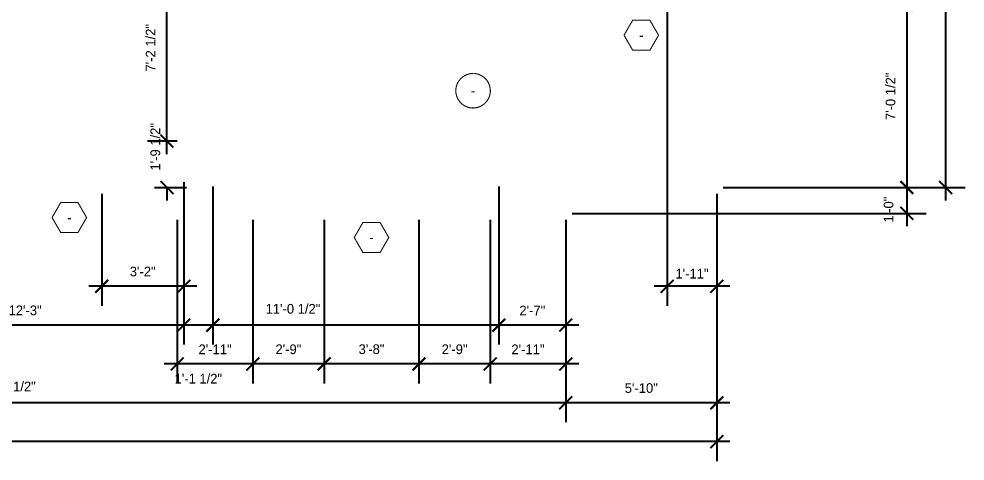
# Model space of a CAD drawing. Extents: x -3307 to 714, y -1870 to 708.
# Drawn here: x -2792.9 to -2354.5, y -528.5 to -323.6 of the extents above; entities that cross this region are included whole.
import ezdxf

# ---------------------------------------------------------------- set-up
doc = ezdxf.new("R2010")
doc.units = 0
doc.header["$LTSCALE"] = 48
doc.header["$MEASUREMENT"] = 0
doc.header["$PDMODE"] = 3
doc.header["$PDSIZE"] = -2
doc.layers.get('0').update_dxf_attribs({"linetype": 'CONTINUOUS'})
doc.layers.get('DEFPOINTS').update_dxf_attribs({"linetype": 'CONTINUOUS'})
for name, color, linetype in [('A-DIMS', 3, 'CONTINUOUS'), ('A-SYM', 2, 'CONTINUOUS'), ('A-SYM TEXT', 3, 'CONTINUOUS')]:
    doc.layers.add(name, color=color, linetype=linetype)
doc.styles.get("Standard").update_dxf_attribs({"font": 'ERASMD.TTF', "height": 4.5})
doc.dimstyles.new('ARCHITECTURE', dxfattribs={"dimscale": 48, "dimtxt": 0.18, "dimasz": 0.125, "dimexe": 0.1875, "dimexo": 0.0625, "dimgap": 0.09375, "dimtad": 1, "dimdec": 4, "dimzin": 3, "dimdsep": 46, "dimlunit": 4, "dimtxsty": 'Standard', "dimblk1": 'ARCHTICK', "dimblk2": 'ARCHTICK', "dimsah": 1, "dimcen": 0.09375, "dimdle": 0.125, "dimclrd": 1, "dimclre": 1, "dimclrt": 3, "dimadec": 0, "dimazin": 0, "dimtfac": 1, "dimtdec": 4, "dimtofl": 0, "dimtmove": 2, "dimatfit": 3, "dimldrblk": 'ARCHTICK', "dimfxl": 1, "dimfrac": 2, "dimtolj": 1, "dimtzin": 0, "dimarcsym": 0})

# ---------------------------------------------------------------- blocks, each defined once
blk = doc.blocks.new('_ARCHTICK')
at = {"color": 0, "linetype": 'ByBlock', "const_width": 0.15}
blk.add_lwpolyline([(-0.5, -0.5), (0.5, 0.5)], dxfattribs=at)
blk = doc.blocks.new('*D37')
at = {"layer": 'A-DIMS', "color": 1, "lineweight": -2, "transparency": 16777216}
for p, q in [((-3171.54, -404.75), (-3171.54, -528.54)), ((-2469.54, -404.75), (-2469.54, -528.54)), ((-2463.54, -519.54), (-3177.54, -519.54))]:
    blk.add_line(p, q, dxfattribs=at)
at = {"layer": 'DEFPOINTS', "color": 0, "transparency": 16777216}
for p in [(-3171.54, -401.75), (-2469.54, -401.75), (-3171.54, -519.54)]:
    blk.add_point(p, dxfattribs=at)
at = {"layer": 'A-DIMS', "color": 1, "lineweight": -2, "transparency": 16777216, "xscale": 6, "yscale": 6, "zscale": 6, "rotation": 180}
blk.add_blockref('_ARCHTICK', (-3171.54, -519.54), dxfattribs=at)
at = {"layer": 'A-DIMS', "color": 1, "lineweight": -2, "transparency": 16777216, "xscale": 6, "yscale": 6, "zscale": 6}
blk.add_blockref('_ARCHTICK', (-2469.54, -519.54), dxfattribs=at)
at = {"layer": 'A-DIMS', "color": 3, "transparency": 16777216, "insert": (-2820.54, -512.72), "char_height": 4.5, "attachment_point": 5}
blk.add_mtext('\\A1;58\'-6"', dxfattribs=at)
blk = doc.blocks.new('*D38')
at = {"layer": 'A-DIMS', "color": 1, "lineweight": -2, "transparency": 16777216}
for p, q in [((-2469.54, -404.75), (-2469.54, -510.54)), ((-2539.54, -416.75), (-2539.54, -510.54)), ((-2463.54, -501.54), (-2545.54, -501.54))]:
    blk.add_line(p, q, dxfattribs=at)
at = {"layer": 'DEFPOINTS', "color": 0, "transparency": 16777216}
for p in [(-2469.54, -401.75), (-2539.54, -413.75), (-2539.54, -501.54)]:
    blk.add_point(p, dxfattribs=at)
at = {"layer": 'A-DIMS', "color": 1, "lineweight": -2, "transparency": 16777216, "xscale": 6, "yscale": 6, "zscale": 6, "rotation": 180}
blk.add_blockref('_ARCHTICK', (-2539.54, -501.54), dxfattribs=at)
at = {"layer": 'A-DIMS', "color": 1, "lineweight": -2, "transparency": 16777216, "xscale": 6, "yscale": 6, "zscale": 6}
blk.add_blockref('_ARCHTICK', (-2469.54, -501.54), dxfattribs=at)
at = {"layer": 'A-DIMS', "color": 3, "transparency": 16777216, "insert": (-2504.54, -494.72), "char_height": 4.5, "attachment_point": 5}
blk.add_mtext('\\A1;5\'-10"', dxfattribs=at)
blk = doc.blocks.new('*D39')
at = {"layer": 'A-DIMS', "color": 1, "lineweight": -2, "transparency": 16777216}
for p, q in [((-3056.04, -404.75), (-3056.04, -510.54)), ((-2539.54, -416.75), (-2539.54, -510.54)), ((-2533.54, -501.54), (-3062.04, -501.54))]:
    blk.add_line(p, q, dxfattribs=at)
at = {"layer": 'DEFPOINTS', "color": 0, "transparency": 16777216}
for p in [(-3056.04, -401.75), (-2539.54, -413.75), (-3056.04, -501.54)]:
    blk.add_point(p, dxfattribs=at)
at = {"layer": 'A-DIMS', "color": 1, "lineweight": -2, "transparency": 16777216, "xscale": 6, "yscale": 6, "zscale": 6, "rotation": 180}
blk.add_blockref('_ARCHTICK', (-3056.04, -501.54), dxfattribs=at)
at = {"layer": 'A-DIMS', "color": 1, "lineweight": -2, "transparency": 16777216, "xscale": 6, "yscale": 6, "zscale": 6}
blk.add_blockref('_ARCHTICK', (-2539.54, -501.54), dxfattribs=at)
at = {"layer": 'A-DIMS', "color": 3, "transparency": 16777216, "insert": (-2797.79, -494.01), "char_height": 4.5, "attachment_point": 5}
blk.add_mtext('\\A1;43\'-0 1/2"', dxfattribs=at)
blk = doc.blocks.new('*D41')
at = {"layer": 'A-DIMS', "color": 1, "lineweight": -2, "transparency": 16777216}
for p, q in [((-2574.54, -416.75), (-2574.54, -492.54)), ((-2539.54, -416.75), (-2539.54, -492.54)), ((-2533.54, -483.54), (-2580.54, -483.54))]:
    blk.add_line(p, q, dxfattribs=at)
at = {"layer": 'DEFPOINTS', "color": 0, "transparency": 16777216}
for p in [(-2574.54, -413.75), (-2539.54, -413.75), (-2574.54, -483.54)]:
    blk.add_point(p, dxfattribs=at)
at = {"layer": 'A-DIMS', "color": 1, "lineweight": -2, "transparency": 16777216, "xscale": 6, "yscale": 6, "zscale": 6, "rotation": 180}
blk.add_blockref('_ARCHTICK', (-2574.54, -483.54), dxfattribs=at)
at = {"layer": 'A-DIMS', "color": 1, "lineweight": -2, "transparency": 16777216, "xscale": 6, "yscale": 6, "zscale": 6}
blk.add_blockref('_ARCHTICK', (-2539.54, -483.54), dxfattribs=at)
at = {"layer": 'A-DIMS', "color": 3, "transparency": 16777216, "insert": (-2557.04, -476.76), "char_height": 4.5, "attachment_point": 5}
blk.add_mtext('\\A1;2\'-11"', dxfattribs=at)
blk = doc.blocks.new('*D42')
at = {"layer": 'A-DIMS', "color": 1, "lineweight": -2, "transparency": 16777216}
for p, q in [((-2607.54, -416.75), (-2607.54, -492.54)), ((-2574.54, -416.75), (-2574.54, -492.54)), ((-2568.54, -483.54), (-2613.54, -483.54))]:
    blk.add_line(p, q, dxfattribs=at)
at = {"layer": 'DEFPOINTS', "color": 0, "transparency": 16777216}
for p in [(-2607.54, -413.75), (-2574.54, -413.75), (-2607.54, -483.54)]:
    blk.add_point(p, dxfattribs=at)
at = {"layer": 'A-DIMS', "color": 1, "lineweight": -2, "transparency": 16777216, "xscale": 6, "yscale": 6, "zscale": 6, "rotation": 180}
blk.add_blockref('_ARCHTICK', (-2607.54, -483.54), dxfattribs=at)
at = {"layer": 'A-DIMS', "color": 1, "lineweight": -2, "transparency": 16777216, "xscale": 6, "yscale": 6, "zscale": 6}
blk.add_blockref('_ARCHTICK', (-2574.54, -483.54), dxfattribs=at)
at = {"layer": 'A-DIMS', "color": 3, "transparency": 16777216, "insert": (-2591.04, -476.76), "char_height": 4.5, "attachment_point": 5}
blk.add_mtext('\\A1;2\'-9"', dxfattribs=at)
blk = doc.blocks.new('*D43')
at = {"layer": 'A-DIMS', "color": 1, "lineweight": -2, "transparency": 16777216}
for p, q in [((-2651.54, -416.75), (-2651.54, -492.54)), ((-2607.54, -416.75), (-2607.54, -492.54)), ((-2601.54, -483.54), (-2657.54, -483.54))]:
    blk.add_line(p, q, dxfattribs=at)
at = {"layer": 'DEFPOINTS', "color": 0, "transparency": 16777216}
for p in [(-2651.54, -413.75), (-2607.54, -413.75), (-2651.54, -483.54)]:
    blk.add_point(p, dxfattribs=at)
at = {"layer": 'A-DIMS', "color": 1, "lineweight": -2, "transparency": 16777216, "xscale": 6, "yscale": 6, "zscale": 6, "rotation": 180}
blk.add_blockref('_ARCHTICK', (-2651.54, -483.54), dxfattribs=at)
at = {"layer": 'A-DIMS', "color": 1, "lineweight": -2, "transparency": 16777216, "xscale": 6, "yscale": 6, "zscale": 6}
blk.add_blockref('_ARCHTICK', (-2607.54, -483.54), dxfattribs=at)
at = {"layer": 'A-DIMS', "color": 3, "transparency": 16777216, "insert": (-2629.54, -476.72), "char_height": 4.5, "attachment_point": 5}
blk.add_mtext('\\A1;3\'-8"', dxfattribs=at)
blk = doc.blocks.new('*D44')
at = {"layer": 'A-DIMS', "color": 1, "lineweight": -2, "transparency": 16777216}
for p, q in [((-2684.54, -416.75), (-2684.54, -492.54)), ((-2651.54, -416.75), (-2651.54, -492.54)), ((-2645.54, -483.54), (-2690.54, -483.54))]:
    blk.add_line(p, q, dxfattribs=at)
at = {"layer": 'DEFPOINTS', "color": 0, "transparency": 16777216}
for p in [(-2684.54, -413.75), (-2651.54, -413.75), (-2684.54, -483.54)]:
    blk.add_point(p, dxfattribs=at)
at = {"layer": 'A-DIMS', "color": 1, "lineweight": -2, "transparency": 16777216, "xscale": 6, "yscale": 6, "zscale": 6, "rotation": 180}
blk.add_blockref('_ARCHTICK', (-2684.54, -483.54), dxfattribs=at)
at = {"layer": 'A-DIMS', "color": 1, "lineweight": -2, "transparency": 16777216, "xscale": 6, "yscale": 6, "zscale": 6}
blk.add_blockref('_ARCHTICK', (-2651.54, -483.54), dxfattribs=at)
at = {"layer": 'A-DIMS', "color": 3, "transparency": 16777216, "insert": (-2668.04, -476.76), "char_height": 4.5, "attachment_point": 5}
blk.add_mtext('\\A1;2\'-9"', dxfattribs=at)
blk = doc.blocks.new('*D45')
at = {"layer": 'A-DIMS', "color": 1, "lineweight": -2, "transparency": 16777216}
for p, q in [((-2719.54, -416.75), (-2719.54, -492.54)), ((-2684.54, -416.75), (-2684.54, -492.54)), ((-2678.54, -483.54), (-2725.54, -483.54))]:
    blk.add_line(p, q, dxfattribs=at)
at = {"layer": 'DEFPOINTS', "color": 0, "transparency": 16777216}
for p in [(-2719.54, -413.75), (-2684.54, -413.75), (-2719.54, -483.54)]:
    blk.add_point(p, dxfattribs=at)
at = {"layer": 'A-DIMS', "color": 1, "lineweight": -2, "transparency": 16777216, "xscale": 6, "yscale": 6, "zscale": 6, "rotation": 180}
blk.add_blockref('_ARCHTICK', (-2719.54, -483.54), dxfattribs=at)
at = {"layer": 'A-DIMS', "color": 1, "lineweight": -2, "transparency": 16777216, "xscale": 6, "yscale": 6, "zscale": 6}
blk.add_blockref('_ARCHTICK', (-2684.54, -483.54), dxfattribs=at)
at = {"layer": 'A-DIMS', "color": 3, "transparency": 16777216, "insert": (-2702.04, -476.76), "char_height": 4.5, "attachment_point": 5}
blk.add_mtext('\\A1;2\'-11"', dxfattribs=at)
blk = doc.blocks.new('*D46')
at = {"layer": 'A-DIMS', "color": 1, "lineweight": -2, "transparency": 16777216}
for p, q in [((-2570.54, -401.25), (-2570.54, -474.54)), ((-2539.54, -416.75), (-2539.54, -474.54)), ((-2533.54, -465.54), (-2576.54, -465.54))]:
    blk.add_line(p, q, dxfattribs=at)
at = {"layer": 'DEFPOINTS', "color": 0, "transparency": 16777216}
for p in [(-2570.54, -398.25), (-2539.54, -413.75), (-2570.54, -465.54)]:
    blk.add_point(p, dxfattribs=at)
at = {"layer": 'A-DIMS', "color": 1, "lineweight": -2, "transparency": 16777216, "xscale": 6, "yscale": 6, "zscale": 6, "rotation": 180}
blk.add_blockref('_ARCHTICK', (-2570.54, -465.54), dxfattribs=at)
at = {"layer": 'A-DIMS', "color": 1, "lineweight": -2, "transparency": 16777216, "xscale": 6, "yscale": 6, "zscale": 6}
blk.add_blockref('_ARCHTICK', (-2539.54, -465.54), dxfattribs=at)
at = {"layer": 'A-DIMS', "color": 3, "transparency": 16777216, "insert": (-2555.04, -458.76), "char_height": 4.5, "attachment_point": 5}
blk.add_mtext('\\A1;2\'-7"', dxfattribs=at)
blk = doc.blocks.new('*D47')
at = {"layer": 'A-DIMS', "color": 1, "lineweight": -2, "transparency": 16777216}
for p, q in [((-2703.04, -401.25), (-2703.04, -474.54)), ((-2570.54, -401.25), (-2570.54, -474.54)), ((-2564.54, -465.54), (-2709.04, -465.54))]:
    blk.add_line(p, q, dxfattribs=at)
at = {"layer": 'DEFPOINTS', "color": 0, "transparency": 16777216}
for p in [(-2703.04, -398.25), (-2570.54, -398.25), (-2703.04, -465.54)]:
    blk.add_point(p, dxfattribs=at)
at = {"layer": 'A-DIMS', "color": 1, "lineweight": -2, "transparency": 16777216, "xscale": 6, "yscale": 6, "zscale": 6, "rotation": 180}
blk.add_blockref('_ARCHTICK', (-2703.04, -465.54), dxfattribs=at)
at = {"layer": 'A-DIMS', "color": 1, "lineweight": -2, "transparency": 16777216, "xscale": 6, "yscale": 6, "zscale": 6}
blk.add_blockref('_ARCHTICK', (-2570.54, -465.54), dxfattribs=at)
at = {"layer": 'A-DIMS', "color": 3, "transparency": 16777216, "insert": (-2665.93, -458.01), "char_height": 4.5, "attachment_point": 5}
blk.add_mtext('\\A1;11\'-0 1/2"', dxfattribs=at)
blk = doc.blocks.new('*D48')
at = {"layer": 'A-DIMS', "color": 1, "lineweight": -2, "transparency": 16777216}
for p, q in [((-2716.54, -399.25), (-2716.54, -474.54)), ((-2703.04, -401.25), (-2703.04, -474.54)), ((-2697.04, -465.54), (-2722.54, -465.54))]:
    blk.add_line(p, q, dxfattribs=at)
at = {"layer": 'DEFPOINTS', "color": 0, "transparency": 16777216}
for p in [(-2716.54, -396.25), (-2703.04, -398.25), (-2716.54, -465.54)]:
    blk.add_point(p, dxfattribs=at)
at = {"layer": 'A-DIMS', "color": 1, "lineweight": -2, "transparency": 16777216, "xscale": 6, "yscale": 6, "zscale": 6, "rotation": 180}
blk.add_blockref('_ARCHTICK', (-2716.54, -465.54), dxfattribs=at)
at = {"layer": 'A-DIMS', "color": 1, "lineweight": -2, "transparency": 16777216, "xscale": 6, "yscale": 6, "zscale": 6}
blk.add_blockref('_ARCHTICK', (-2703.04, -465.54), dxfattribs=at)
at = {"layer": 'A-DIMS', "color": 3, "transparency": 16777216, "insert": (-2709.79, -490.39), "char_height": 4.5, "attachment_point": 5}
blk.add_mtext('\\A1;1\'-1 1/2"', dxfattribs=at)
blk = doc.blocks.new('*D49')
at = {"layer": 'A-DIMS', "color": 1, "lineweight": -2, "transparency": 16777216}
for p, q in [((-2863.54, -401.25), (-2863.54, -474.54)), ((-2716.54, -399.25), (-2716.54, -474.54)), ((-2710.54, -465.54), (-2869.54, -465.54))]:
    blk.add_line(p, q, dxfattribs=at)
at = {"layer": 'DEFPOINTS', "color": 0, "transparency": 16777216}
for p in [(-2863.54, -398.25), (-2716.54, -396.25), (-2863.54, -465.54)]:
    blk.add_point(p, dxfattribs=at)
at = {"layer": 'A-DIMS', "color": 1, "lineweight": -2, "transparency": 16777216, "xscale": 6, "yscale": 6, "zscale": 6, "rotation": 180}
blk.add_blockref('_ARCHTICK', (-2863.54, -465.54), dxfattribs=at)
at = {"layer": 'A-DIMS', "color": 1, "lineweight": -2, "transparency": 16777216, "xscale": 6, "yscale": 6, "zscale": 6}
blk.add_blockref('_ARCHTICK', (-2716.54, -465.54), dxfattribs=at)
at = {"layer": 'A-DIMS', "color": 3, "transparency": 16777216, "insert": (-2790.04, -458.72), "char_height": 4.5, "attachment_point": 5}
blk.add_mtext('\\A1;12\'-3"', dxfattribs=at)
blk = doc.blocks.new('*D54')
at = {"layer": 'A-DIMS', "color": 1, "lineweight": -2, "transparency": 16777216}
for p, q in [((-2716.54, -399.25), (-2716.54, -456.54)), ((-2754.55, -404.75), (-2754.55, -456.54)), ((-2710.54, -447.54), (-2760.55, -447.54))]:
    blk.add_line(p, q, dxfattribs=at)
at = {"layer": 'DEFPOINTS', "color": 0, "transparency": 16777216}
for p in [(-2716.54, -396.25), (-2754.55, -401.75), (-2754.55, -447.54)]:
    blk.add_point(p, dxfattribs=at)
at = {"layer": 'A-DIMS', "color": 1, "lineweight": -2, "transparency": 16777216, "xscale": 6, "yscale": 6, "zscale": 6, "rotation": 180}
blk.add_blockref('_ARCHTICK', (-2754.55, -447.54), dxfattribs=at)
at = {"layer": 'A-DIMS', "color": 1, "lineweight": -2, "transparency": 16777216, "xscale": 6, "yscale": 6, "zscale": 6}
blk.add_blockref('_ARCHTICK', (-2716.54, -447.54), dxfattribs=at)
at = {"layer": 'A-DIMS', "color": 3, "transparency": 16777216, "insert": (-2735.55, -440.72), "char_height": 4.5, "attachment_point": 5}
blk.add_mtext('\\A1;3\'-2"', dxfattribs=at)
blk = doc.blocks.new('*D55')
at = {"layer": 'A-DIMS', "color": 1, "lineweight": -2, "transparency": 16777216}
for p, q in [((-2492.54, -320.25), (-2492.54, -456.54)), ((-2469.54, -404.75), (-2469.54, -456.54)), ((-2463.54, -447.54), (-2498.54, -447.54))]:
    blk.add_line(p, q, dxfattribs=at)
at = {"layer": 'DEFPOINTS', "color": 0, "transparency": 16777216}
for p in [(-2492.54, -317.25), (-2469.54, -401.75), (-2492.54, -447.54)]:
    blk.add_point(p, dxfattribs=at)
at = {"layer": 'A-DIMS', "color": 1, "lineweight": -2, "transparency": 16777216, "xscale": 6, "yscale": 6, "zscale": 6, "rotation": 180}
blk.add_blockref('_ARCHTICK', (-2492.54, -447.54), dxfattribs=at)
at = {"layer": 'A-DIMS', "color": 1, "lineweight": -2, "transparency": 16777216, "xscale": 6, "yscale": 6, "zscale": 6}
blk.add_blockref('_ARCHTICK', (-2469.54, -447.54), dxfattribs=at)
at = {"layer": 'A-DIMS', "color": 3, "transparency": 16777216, "insert": (-2481.05, -441.68), "char_height": 4.5, "attachment_point": 5}
blk.add_mtext('\\A1;1\'-11"', dxfattribs=at)
blk = doc.blocks.new('*D92')
at = {"layer": 'A-DIMS', "color": 1, "lineweight": -2, "transparency": 16777216}
for p, q in [((-2363.51, -155.75), (-2363.51, -407.75)), ((-2466.54, -161.75), (-2354.51, -161.75)), ((-2466.54, -401.75), (-2354.51, -401.75))]:
    blk.add_line(p, q, dxfattribs=at)
at = {"layer": 'DEFPOINTS', "color": 0, "transparency": 16777216}
for p in [(-2469.54, -161.75), (-2469.54, -401.75), (-2363.51, -401.75)]:
    blk.add_point(p, dxfattribs=at)
at = {"layer": 'A-DIMS', "color": 1, "lineweight": -2, "transparency": 16777216, "xscale": 6, "yscale": 6, "zscale": 6}
for p, rotation in [((-2363.51, -161.75), 90), ((-2363.51, -401.75), 270)]:
    blk.add_blockref('_ARCHTICK', p, dxfattribs=dict(at, rotation=rotation))
at = {"layer": 'A-DIMS', "color": 3, "transparency": 16777216, "insert": (-2370.33, -281.75), "char_height": 4.5, "attachment_point": 5, "rotation": 90}
blk.add_mtext('\\A1;20\'-0"', dxfattribs=at)
blk = doc.blocks.new('*D94')
at = {"layer": 'A-DIMS', "color": 1, "lineweight": -2, "transparency": 16777216}
for p, q in [((-2381.51, -311.25), (-2381.51, -407.75)), ((-2466.54, -317.25), (-2372.51, -317.25)), ((-2466.54, -401.75), (-2372.51, -401.75))]:
    blk.add_line(p, q, dxfattribs=at)
at = {"layer": 'DEFPOINTS', "color": 0, "transparency": 16777216}
for p in [(-2469.54, -317.25), (-2469.54, -401.75), (-2381.51, -401.75)]:
    blk.add_point(p, dxfattribs=at)
at = {"layer": 'A-DIMS', "color": 1, "lineweight": -2, "transparency": 16777216, "xscale": 6, "yscale": 6, "zscale": 6}
for p, rotation in [((-2381.51, -317.25), 90), ((-2381.51, -401.75), 270)]:
    blk.add_blockref('_ARCHTICK', p, dxfattribs=dict(at, rotation=rotation))
at = {"layer": 'A-DIMS', "color": 3, "transparency": 16777216, "insert": (-2389.04, -359.5), "char_height": 4.5, "attachment_point": 5, "rotation": 90}
blk.add_mtext('\\A1;7\'-0 1/2"', dxfattribs=at)
blk = doc.blocks.new('*D95')
at = {"layer": 'A-DIMS', "color": 1, "lineweight": -2, "transparency": 16777216}
for p, q in [((-2381.51, -395.75), (-2381.51, -419.75)), ((-2466.54, -401.75), (-2372.51, -401.75)), ((-2536.54, -413.75), (-2372.51, -413.75))]:
    blk.add_line(p, q, dxfattribs=at)
at = {"layer": 'DEFPOINTS', "color": 0, "transparency": 16777216}
for p in [(-2469.54, -401.75), (-2539.54, -413.75), (-2381.51, -413.75)]:
    blk.add_point(p, dxfattribs=at)
at = {"layer": 'A-DIMS', "color": 1, "lineweight": -2, "transparency": 16777216, "xscale": 6, "yscale": 6, "zscale": 6}
for p, rotation in [((-2381.51, -401.75), 90), ((-2381.51, -413.75), 270)]:
    blk.add_blockref('_ARCHTICK', p, dxfattribs=dict(at, rotation=rotation))
at = {"layer": 'A-DIMS', "color": 3, "transparency": 16777216, "insert": (-2389.94, -412), "char_height": 4.5, "attachment_point": 5, "rotation": 90}
blk.add_mtext('\\A1;1\'-0"', dxfattribs=at)
blk = doc.blocks.new('*D103')
at = {"layer": 'A-DIMS', "color": 1, "lineweight": -2, "transparency": 16777216}
for p, q in [((-2724.33, -380.25), (-2724.33, -374.25)), ((-2719.54, -380.25), (-2733.33, -380.25)), ((-2730.03, -401.75), (-2715.33, -401.75)), ((-2724.33, -401.75), (-2724.33, -407.75))]:
    blk.add_line(p, q, dxfattribs=at)
at = {"layer": 'DEFPOINTS', "color": 0, "transparency": 16777216}
for p in [(-2724.33, -380.25), (-2716.54, -380.25), (-2733.03, -401.75)]:
    blk.add_point(p, dxfattribs=at)
at = {"layer": 'A-DIMS', "color": 1, "lineweight": -2, "transparency": 16777216, "xscale": 6, "yscale": 6, "zscale": 6}
for p, rotation in [((-2724.33, -380.25), 270), ((-2724.33, -401.75), 90)]:
    blk.add_blockref('_ARCHTICK', p, dxfattribs=dict(at, rotation=rotation))
at = {"layer": 'A-DIMS', "color": 3, "transparency": 16777216, "insert": (-2729.68, -382.87), "char_height": 4.5, "attachment_point": 5, "rotation": 90}
blk.add_mtext('\\A1;1\'-9 1/2"', dxfattribs=at)
blk = doc.blocks.new('*D104')
at = {"layer": 'A-DIMS', "color": 1, "lineweight": -2, "transparency": 16777216}
for p, q in [((-2724.33, -386.25), (-2724.33, -287.75)), ((-2719.54, -293.75), (-2733.33, -293.75)), ((-2719.54, -380.25), (-2733.33, -380.25))]:
    blk.add_line(p, q, dxfattribs=at)
at = {"layer": 'DEFPOINTS', "color": 0, "transparency": 16777216}
for p in [(-2724.33, -293.75), (-2716.54, -293.75), (-2716.54, -380.25)]:
    blk.add_point(p, dxfattribs=at)
at = {"layer": 'A-DIMS', "color": 1, "lineweight": -2, "transparency": 16777216, "xscale": 6, "yscale": 6, "zscale": 6}
for p, rotation in [((-2724.33, -293.75), 90), ((-2724.33, -380.25), 270)]:
    blk.add_blockref('_ARCHTICK', p, dxfattribs=dict(at, rotation=rotation))
at = {"layer": 'A-DIMS', "color": 3, "transparency": 16777216, "insert": (-2731.87, -337), "char_height": 4.5, "attachment_point": 5, "rotation": 90}
blk.add_mtext('\\A1;7\'-2 1/2"', dxfattribs=at)

msp = doc.modelspace()

# ---------------------------------------------------------------- linework, layer by layer
at = {"layer": 'A-SYM', "color": 1, "const_width": 0.5}
for points in [[(-2512.54031, -331.18037), (-2508.54156, -338.10641), (-2500.54156, -338.10641), (-2496.54156, -331.1782), (-2500.54156, -324.25), (-2508.54156, -324.25), (-2512.54051, -331.17637)], [(-2777.54998, -415.68037), (-2773.55123, -422.60641), (-2765.55123, -422.60641), (-2761.55123, -415.6782), (-2765.55123, -408.75), (-2773.55123, -408.75), (-2777.55018, -415.67637)], [(-2637.54031, -424.92419), (-2633.54156, -431.85023), (-2625.54156, -431.85023), (-2621.54156, -424.92202), (-2625.54156, -417.99382), (-2633.54156, -417.99382), (-2637.54051, -424.92019)]]:
    msp.add_lwpolyline(points, dxfattribs=at)
msp.add_lwpolyline([(-2582.48663, -348.9097, 458.365508884), (-2582.41682, -348.91, 458.365508884)], format="xyb", dxfattribs=at)

# ---------------------------------------------------------------- texts
at = {"layer": 'A-SYM TEXT', "color": 1, "char_height": 4.5, "width": 16, "attachment_point": 5}
for insert in [(-2504.54094, -331.1782), (-2582.48663, -356.90966), (-2769.55061, -415.6782), (-2629.54094, -424.92202)]:
    msp.add_mtext('-', dxfattribs=dict(at, insert=insert))

# ---------------------------------------------------------------- dimensions: what is measured, and where the dimension line sits
at = {"layer": 'A-DIMS'}
for base, p1, p2, picture, middle in [((-2363.51124, -401.75), (-2469.54156, -161.75), (-2469.54156, -401.75), '*D92', (-2370.33377, -281.75)), ((-2724.3342, -293.75), (-2716.54156, -380.25), (-2716.54156, -293.75), '*D104', (-2731.86552, -337)), ((-2381.51124, -401.75), (-2469.54156, -317.25), (-2469.54156, -401.75), '*D94', (-2389.04256, -359.5))]:
    dim = msp.add_linear_dim(base=base, p1=p1, p2=p2, angle=90, dimstyle='ARCHITECTURE', dxfattribs=at)
    dim.commit()
    dim.dimension.update_dxf_attribs({"geometry": picture, "text_midpoint": middle})
for base, p1, p2, picture, middle in [((-2492.54156, -447.54475), (-2469.54156, -401.75), (-2492.54156, -317.25), '*D55', (-2481.04816, -441.67906)), ((-2703.04156, -465.54475), (-2570.54156, -398.25), (-2703.04156, -398.25), '*D47', (-2665.92541, -458.01343))]:
    dim = msp.add_linear_dim(base=base, p1=p1, p2=p2, dimstyle='ARCHITECTURE', dxfattribs=at)
    dim.commit()
    dim.dimension.update_dxf_attribs({"geometry": picture, "text_midpoint": middle, "dimtype": 160})
for base, p1, p2, picture, middle in [((-2724.3342, -380.25), (-2733.02806, -401.75), (-2716.54156, -380.25), '*D103', (-2729.68118, -382.8662)), ((-2381.51124, -413.75), (-2469.54156, -401.75), (-2539.54156, -413.75), '*D95', (-2389.94373, -412.00352))]:
    dim = msp.add_linear_dim(base=base, p1=p1, p2=p2, angle=90, dimstyle='ARCHITECTURE', dxfattribs=at)
    dim.commit()
    dim.dimension.update_dxf_attribs({"geometry": picture, "text_midpoint": middle, "dimtype": 160})
for base, p1, p2, picture, middle in [((-2863.54156, -465.54475), (-2716.54156, -396.25), (-2863.54156, -398.25), '*D49', (-2790.04156, -458.72222)), ((-2754.55123, -447.54475), (-2716.54156, -396.25), (-2754.55123, -401.75), '*D54', (-2735.5464, -440.72222)), ((-2716.54156, -465.54475), (-2703.04156, -398.25), (-2716.54156, -396.25), '*D48', (-2709.79156, -490.3887)), ((-2570.54156, -465.54475), (-2539.54156, -413.75), (-2570.54156, -398.25), '*D46', (-2555.04156, -458.75848)), ((-3171.54156, -519.54475), (-2469.54156, -401.75), (-3171.54156, -401.75), '*D37', (-2820.54156, -512.72222)), ((-3056.04156, -501.54475), (-2539.54156, -413.75), (-3056.04156, -401.75), '*D39', (-2797.79156, -494.01343)), ((-2539.54156, -501.54475), (-2469.54156, -401.75), (-2539.54156, -413.75), '*D38', (-2504.54156, -494.72222)), ((-2719.541564, -483.544746), (-2684.541611, -413.75), (-2719.541564, -413.75), '*D45', (-2702.041587, -476.758483)), ((-2684.541611, -483.544746), (-2651.541564, -413.75), (-2684.541611, -413.75), '*D44', (-2668.041587, -476.758483)), ((-2651.54156, -483.54475), (-2607.54156, -413.75), (-2651.54156, -413.75), '*D43', (-2629.54156, -476.72222)), ((-2607.54156, -483.54475), (-2574.54138, -413.75), (-2607.54156, -413.75), '*D42', (-2591.04147, -476.75848)), ((-2574.54138, -483.54475), (-2539.54156, -413.75), (-2574.54138, -413.75), '*D41', (-2557.04147, -476.75848))]:
    dim = msp.add_linear_dim(base=base, p1=p1, p2=p2, dimstyle='ARCHITECTURE', dxfattribs=at)
    dim.commit()
    dim.dimension.update_dxf_attribs({"geometry": picture, "text_midpoint": middle})

doc.saveas('drawing.dxf')
